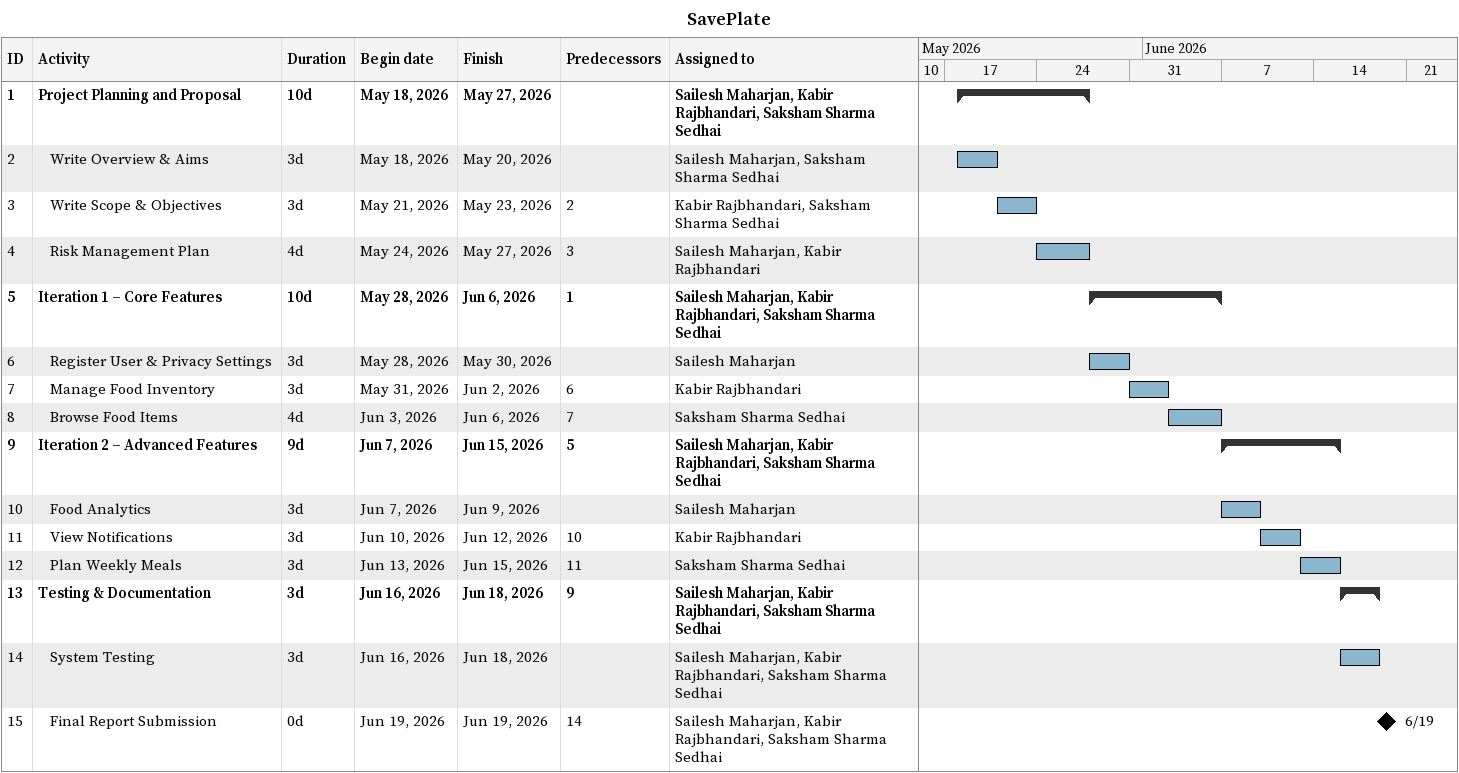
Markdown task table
SavePlate

| ID | Level | Task | Duration | Start | Finish | Predecessors | Resources |
|---|---|---|---|---|---|---|---|
| 1 | 1 | **Project Planning and Proposal** | 10d | 2026-05-18 | 2026-05-27 |  | Sailesh Maharjan, Kabir Rajbhandari, Saksham Sharma Sedhai |
| 2 | 2 | Write Overview & Aims | 3d | 2026-05-18 | 2026-05-20 |  | Sailesh Maharjan, Saksham Sharma Sedhai |
| 3 | 2 | Write Scope & Objectives | 3d | 2026-05-21 | 2026-05-23 | 2 | Kabir Rajbhandari, Saksham Sharma Sedhai |
| 4 | 2 | Risk Management Plan | 4d | 2026-05-24 | 2026-05-27 | 3 | Sailesh Maharjan, Kabir Rajbhandari |
| 5 | 1 | **Iteration 1 – Core Features** | 10d | 2026-05-28 | 2026-06-06 | 1 | Sailesh Maharjan, Kabir Rajbhandari, Saksham Sharma Sedhai |
| 6 | 2 | Register User & Privacy Settings | 3d | 2026-05-28 | 2026-05-30 |  | Sailesh Maharjan |
| 7 | 2 | Manage Food Inventory | 3d | 2026-05-31 | 2026-06-02 | 6 | Kabir Rajbhandari |
| 8 | 2 | Browse Food Items | 4d | 2026-06-03 | 2026-06-06 | 7 | Saksham Sharma Sedhai |
| 9 | 1 | **Iteration 2 – Advanced Features** | 9d | 2026-06-07 | 2026-06-15 | 5 | Sailesh Maharjan, Kabir Rajbhandari, Saksham Sharma Sedhai |
| 10 | 2 | Food Analytics | 3d | 2026-06-07 | 2026-06-09 |  | Sailesh Maharjan |
| 11 | 2 | View Notifications | 3d | 2026-06-10 | 2026-06-12 | 10 | Kabir Rajbhandari |
| 12 | 2 | Plan Weekly Meals | 3d | 2026-06-13 | 2026-06-15 | 11 | Saksham Sharma Sedhai |
| 13 | 1 | **Testing & Documentation** | 3d | 2026-06-16 | 2026-06-18 | 9 | Sailesh Maharjan, Kabir Rajbhandari, Saksham Sharma Sedhai |
| 14 | 2 | System Testing | 3d | 2026-06-16 | 2026-06-18 |  | Sailesh Maharjan, Kabir Rajbhandari, Saksham Sharma Sedhai |
| 15 | 2 | Final Report Submission | 0d | 2026-06-19 | 2026-06-19 | 14 | Sailesh Maharjan, Kabir Rajbhandari, Saksham Sharma Sedhai |
